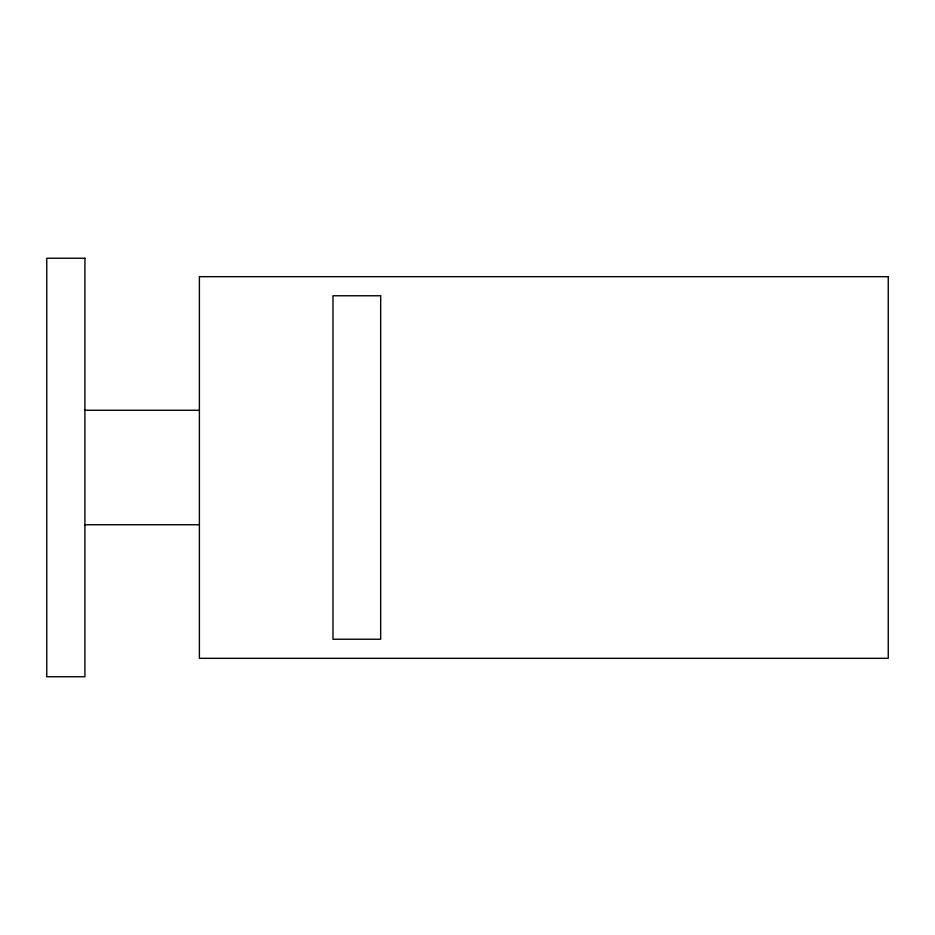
<?xml version="1.0" encoding="UTF-8"?>
<svg xmlns="http://www.w3.org/2000/svg" width="935" height="935" viewBox="0 0 935 935"><rect width="100%" height="100%" fill="white"/><g stroke="black" fill="none" stroke-linecap="round" stroke-linejoin="round"><path stroke-width="1.4" d="M84.91 410.255L199.4 410.255M84.91 524.745L199.4 524.745M84.91 258.247L46.75 258.247L46.75 676.753L84.91 676.753L84.91 258.247M888.25 276.678L199.4 276.678L199.4 658.322L888.25 658.322L888.25 276.678M380.674 295.764L332.977 295.764L332.977 639.236L380.674 639.236L380.674 295.764"/></g></svg>
